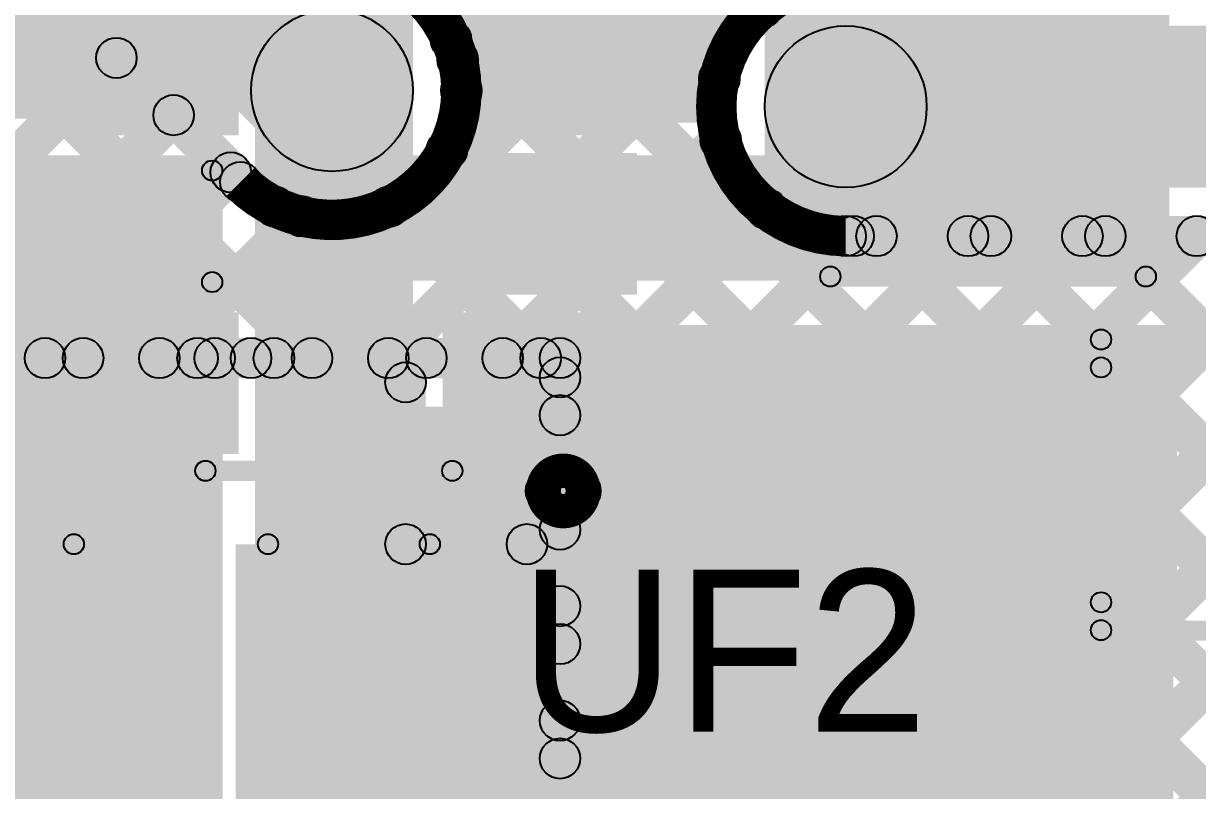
# Model space of a CAD drawing. Header units: millimetres. Extents: x -0.08 to 5.25, y -0.08 to 2.73.
# Drawn here: x 2.7077 to 2.998, y 1.2519 to 1.4416 of the extents above; entities that cross this region are included whole.
import ezdxf

# ---------------------------------------------------------------- set-up
doc = ezdxf.new("R2010")
doc.units = ezdxf.units.MM
doc.header["$MEASUREMENT"] = 0
for name, color, linetype in [('BottomLayer', 5, 'Continuous'), ('BottomPaste', 16, 'Continuous'), ('BottomSolder', 6, 'Continuous'), ('TopLayer', 1, 'Continuous'), ('TopOverlay', 2, 'Continuous'), ('TopPaste', 8, 'Continuous'), ('TopSolder', 216, 'Continuous'), ('ViaHoleLayer', 16, 'Continuous')]:
    doc.layers.add(name, color=color, linetype=linetype)

# ---------------------------------------------------------------- blocks, each defined once
blk = doc.blocks.new('SOT23_5_21')
at = {"layer": 'TopLayer'}
for points in [[(-0.02921, 0.05287), (-0.02921, 0.02587), (-0.06921, 0.02587), (-0.06921, 0.05287)], [(0.06921, 0.05287), (0.06921, 0.02587), (0.02921, 0.02587), (0.02921, 0.05287)], [(-0.02921, 0.0135), (-0.02921, -0.0135), (-0.06921, -0.0135), (-0.06921, 0.0135)], [(-0.02921, -0.02587), (-0.02921, -0.05287), (-0.06921, -0.05287), (-0.06921, -0.02587)], [(0.06921, -0.02587), (0.06921, -0.05287), (0.02921, -0.05287), (0.02921, -0.02587)]]:
    blk.add_hatch(color=1, dxfattribs=at).paths.add_polyline_path(points)
at = {"layer": 'TopOverlay'}
h = blk.add_hatch(color=2, dxfattribs=at)
edge = h.paths.add_edge_path()
edge.add_arc((-0.05924, 0.066), 0.005, 0, 360)
h = blk.add_hatch(color=2, dxfattribs=at)
edge = h.paths.add_edge_path()
edge.add_arc((-0.05076, 0.066), 0.005, 0, 360)
h = blk.add_hatch(color=2, dxfattribs=at)
edge = h.paths.add_edge_path()
edge.add_arc((-0.02756, 0.06102), 0.0025, 0, 360)
for points in [[(0.03346, 0.06352), (0.03346, 0.05852), (-0.02756, 0.05852), (-0.02756, 0.06352)], [(0.02929, 0.01437), (0.03429, 0.01437), (0.03429, -0.01319), (0.02929, -0.01319)], [(0.03346, -0.05852), (0.03346, -0.06352), (-0.03346, -0.06352), (-0.03346, -0.05852)]]:
    blk.add_hatch(color=2, dxfattribs=at).paths.add_polyline_path(points)
h = blk.add_hatch(color=2, dxfattribs=at)
edge = h.paths.add_edge_path()
edge.add_arc((0.03346, 0.06102), 0.0025, 0, 360)
h = blk.add_hatch(color=2, dxfattribs=at)
edge = h.paths.add_edge_path()
edge.add_arc((0.03179, 0.01437), 0.0025, 0, 360)
h = blk.add_hatch(color=2, dxfattribs=at)
edge = h.paths.add_edge_path()
edge.add_arc((0.03179, -0.01319), 0.0025, 0, 360)
h = blk.add_hatch(color=2, dxfattribs=at)
edge = h.paths.add_edge_path()
edge.add_arc((-0.03346, -0.06102), 0.0025, 0, 360)
h = blk.add_hatch(color=2, dxfattribs=at)
edge = h.paths.add_edge_path()
edge.add_arc((0.03346, -0.06102), 0.0025, 0, 360)
at = {"layer": 'TopPaste'}
for points in [[(-0.02921, 0.05287), (-0.02921, 0.02587), (-0.06921, 0.02587), (-0.06921, 0.05287)], [(0.06921, 0.05287), (0.06921, 0.02587), (0.02921, 0.02587), (0.02921, 0.05287)], [(-0.02921, 0.0135), (-0.02921, -0.0135), (-0.06921, -0.0135), (-0.06921, 0.0135)], [(-0.02921, -0.02587), (-0.02921, -0.05287), (-0.06921, -0.05287), (-0.06921, -0.02587)], [(0.06921, -0.02587), (0.06921, -0.05287), (0.02921, -0.05287), (0.02921, -0.02587)]]:
    blk.add_hatch(color=8, dxfattribs=at).paths.add_polyline_path(points)
at = {"layer": 'TopSolder'}
for points in [[(-0.02521, 0.05687), (-0.02521, 0.02187), (-0.07321, 0.02187), (-0.07321, 0.05687)], [(0.07321, 0.05687), (0.07321, 0.02187), (0.02521, 0.02187), (0.02521, 0.05687)], [(-0.02521, 0.0175), (-0.02521, -0.0175), (-0.07321, -0.0175), (-0.07321, 0.0175)], [(-0.02521, -0.02187), (-0.02521, -0.05687), (-0.07321, -0.05687), (-0.07321, -0.02187)], [(0.07321, -0.02187), (0.07321, -0.05687), (0.02521, -0.05687), (0.02521, -0.02187)]]:
    blk.add_hatch(color=216, dxfattribs=at).paths.add_polyline_path(points)
at = {"layer": 'TopOverlay', "const_width": 0.01}
blk.add_lwpolyline([(-0.05076, 0.066, 1), (-0.05924, 0.066, 1)], format="xyb", close=True, dxfattribs=at)
at = {"layer": 'TopOverlay'}
for centre, radius in [((-0.05924, 0.066), 0.005), ((-0.05076, 0.066), 0.005), ((-0.02756, 0.06102), 0.0025), ((0.03346, 0.06102), 0.0025), ((0.03179, 0.01437), 0.0025), ((0.03179, -0.01319), 0.0025), ((-0.03346, -0.06102), 0.0025), ((0.03346, -0.06102), 0.0025)]:
    blk.add_circle(centre, radius, dxfattribs=at)
blk = doc.blocks.new('TAJB475K035RNJ_28')
at = {"layer": 'TopLayer'}
for points in [[(-0.10643, 0.052), (-0.03557, 0.052), (-0.03557, -0.058), (-0.10643, -0.058)], [(0.03357, 0.052), (0.10443, 0.052), (0.10443, -0.058), (0.03357, -0.058)]]:
    blk.add_hatch(color=1, dxfattribs=at).paths.add_polyline_path(points)
at = {"layer": 'TopOverlay'}
h = blk.add_hatch(color=2, dxfattribs=at)
edge = h.paths.add_edge_path()
edge.add_arc((-0.112, 0.058), 0.0025, 0, 360)
h = blk.add_hatch(color=2, dxfattribs=at)
edge = h.paths.add_edge_path()
edge.add_arc((-0.112, 0.058), 0.0025, 0, 360)
for points in [[(-0.112, 0.0555), (-0.112, 0.0605), (-0.034, 0.0605), (-0.034, 0.0555)], [(0.032, 0.0555), (0.032, 0.0605), (0.11, 0.0605), (0.11, 0.0555)], [(-0.1095, -0.064), (-0.1145, -0.064), (-0.1145, 0.058), (-0.1095, 0.058)], [(0.1125, -0.064), (0.1075, -0.064), (0.1075, 0.058), (0.1125, 0.058)], [(0.1345, -0.018), (0.1295, -0.018), (0.1295, 0.012), (0.1345, 0.012)], [(0.117, -0.0055), (0.117, -0.0005), (0.147, -0.0005), (0.147, -0.0055)], [(-0.112, -0.0665), (-0.112, -0.0615), (-0.034, -0.0615), (-0.034, -0.0665)], [(0.032, -0.0665), (0.032, -0.0615), (0.11, -0.0615), (0.11, -0.0665)]]:
    blk.add_hatch(color=2, dxfattribs=at).paths.add_polyline_path(points)
h = blk.add_hatch(color=2, dxfattribs=at)
edge = h.paths.add_edge_path()
edge.add_arc((-0.034, 0.058), 0.0025, 0, 360)
h = blk.add_hatch(color=2, dxfattribs=at)
edge = h.paths.add_edge_path()
edge.add_arc((0.032, 0.058), 0.0025, 0, 360)
h = blk.add_hatch(color=2, dxfattribs=at)
edge = h.paths.add_edge_path()
edge.add_arc((0.11, 0.058), 0.0025, 0, 360)
h = blk.add_hatch(color=2, dxfattribs=at)
edge = h.paths.add_edge_path()
edge.add_arc((0.11, 0.058), 0.0025, 0, 360)
h = blk.add_hatch(color=2, dxfattribs=at)
edge = h.paths.add_edge_path()
edge.add_arc((0.132, 0.012), 0.0025, 0, 360)
h = blk.add_hatch(color=2, dxfattribs=at)
edge = h.paths.add_edge_path()
edge.add_arc((0.117, -0.003), 0.0025, 0, 360)
h = blk.add_hatch(color=2, dxfattribs=at)
edge = h.paths.add_edge_path()
edge.add_arc((0.147, -0.003), 0.0025, 0, 360)
h = blk.add_hatch(color=2, dxfattribs=at)
edge = h.paths.add_edge_path()
edge.add_arc((0.132, -0.018), 0.0025, 0, 360)
h = blk.add_hatch(color=2, dxfattribs=at)
edge = h.paths.add_edge_path()
edge.add_arc((-0.112, -0.064), 0.0025, 0, 360)
h = blk.add_hatch(color=2, dxfattribs=at)
edge = h.paths.add_edge_path()
edge.add_arc((-0.112, -0.064), 0.0025, 0, 360)
h = blk.add_hatch(color=2, dxfattribs=at)
edge = h.paths.add_edge_path()
edge.add_arc((-0.034, -0.064), 0.0025, 0, 360)
h = blk.add_hatch(color=2, dxfattribs=at)
edge = h.paths.add_edge_path()
edge.add_arc((0.032, -0.064), 0.0025, 0, 360)
h = blk.add_hatch(color=2, dxfattribs=at)
edge = h.paths.add_edge_path()
edge.add_arc((0.11, -0.064), 0.0025, 0, 360)
h = blk.add_hatch(color=2, dxfattribs=at)
edge = h.paths.add_edge_path()
edge.add_arc((0.11, -0.064), 0.0025, 0, 360)
at = {"layer": 'TopPaste'}
for points in [[(-0.10643, 0.052), (-0.03557, 0.052), (-0.03557, -0.058), (-0.10643, -0.058)], [(0.03357, 0.052), (0.10443, 0.052), (0.10443, -0.058), (0.03357, -0.058)]]:
    blk.add_hatch(color=8, dxfattribs=at).paths.add_polyline_path(points)
at = {"layer": 'TopSolder'}
for points in [[(-0.11043, 0.056), (-0.03157, 0.056), (-0.03157, -0.062), (-0.11043, -0.062)], [(0.02957, 0.056), (0.10843, 0.056), (0.10843, -0.062), (0.02957, -0.062)]]:
    blk.add_hatch(color=216, dxfattribs=at).paths.add_polyline_path(points)
at = {"layer": 'TopOverlay'}
for centre in [(-0.112, 0.058), (-0.112, 0.058), (-0.034, 0.058), (0.032, 0.058), (0.11, 0.058), (0.11, 0.058), (0.132, 0.012), (0.117, -0.003), (0.147, -0.003), (0.132, -0.018), (-0.112, -0.064), (-0.112, -0.064), (-0.034, -0.064), (0.032, -0.064), (0.11, -0.064), (0.11, -0.064)]:
    blk.add_circle(centre, 0.0025, dxfattribs=at)
blk = doc.blocks.new('C___0402_B_71')
at = {"layer": 'BottomLayer'}
for points in [[(-0.0095, 0.0125), (-0.0095, -0.0125), (-0.0275, -0.0125), (-0.0275, 0.0125)], [(0.0275, 0.0125), (0.0275, -0.0125), (0.0095, -0.0125), (0.0095, 0.0125)]]:
    blk.add_hatch(color=5, dxfattribs=at).paths.add_polyline_path(points)
at = {"layer": 'BottomPaste'}
for points in [[(-0.0095, 0.0125), (-0.0095, -0.0125), (-0.0275, -0.0125), (-0.0275, 0.0125)], [(0.0275, 0.0125), (0.0275, -0.0125), (0.0095, -0.0125), (0.0095, 0.0125)]]:
    blk.add_hatch(color=16, dxfattribs=at).paths.add_polyline_path(points)
at = {"layer": 'BottomSolder'}
for points in [[(-0.0055, 0.0165), (-0.0055, -0.0165), (-0.0315, -0.0165), (-0.0315, 0.0165)], [(0.0315, 0.0165), (0.0315, -0.0165), (0.0055, -0.0165), (0.0055, 0.0165)]]:
    blk.add_hatch(color=6, dxfattribs=at).paths.add_polyline_path(points)
blk = doc.blocks.new('C__0805_74')
at = {"layer": 'TopLayer'}
for points in [[(-0.06, 0.03), (-0.02, 0.03), (-0.02, -0.03), (-0.06, -0.03)], [(0.02, 0.03), (0.06, 0.03), (0.06, -0.03), (0.02, -0.03)]]:
    blk.add_hatch(color=1, dxfattribs=at).paths.add_polyline_path(points)
at = {"layer": 'TopOverlay'}
h = blk.add_hatch(color=2, dxfattribs=at)
edge = h.paths.add_edge_path()
edge.add_arc((-0.064, 0.034), 0.0025, 0, 360)
h = blk.add_hatch(color=2, dxfattribs=at)
edge = h.paths.add_edge_path()
edge.add_arc((-0.064, 0.034), 0.0025, 0, 360)
for points in [[(-0.064, 0.0315), (-0.064, 0.0365), (-0.024, 0.0365), (-0.024, 0.0315)], [(0.024, 0.0315), (0.024, 0.0365), (0.064, 0.0365), (0.064, 0.0315)], [(-0.0615, -0.034), (-0.0665, -0.034), (-0.0665, 0.034), (-0.0615, 0.034)], [(0.0665, -0.034), (0.0615, -0.034), (0.0615, 0.034), (0.0665, 0.034)], [(-0.064, -0.0365), (-0.064, -0.0315), (-0.024, -0.0315), (-0.024, -0.0365)], [(0.024, -0.0365), (0.024, -0.0315), (0.064, -0.0315), (0.064, -0.0365)]]:
    blk.add_hatch(color=2, dxfattribs=at).paths.add_polyline_path(points)
h = blk.add_hatch(color=2, dxfattribs=at)
edge = h.paths.add_edge_path()
edge.add_arc((-0.024, 0.034), 0.0025, 0, 360)
h = blk.add_hatch(color=2, dxfattribs=at)
edge = h.paths.add_edge_path()
edge.add_arc((0.024, 0.034), 0.0025, 0, 360)
h = blk.add_hatch(color=2, dxfattribs=at)
edge = h.paths.add_edge_path()
edge.add_arc((0.064, 0.034), 0.0025, 0, 360)
h = blk.add_hatch(color=2, dxfattribs=at)
edge = h.paths.add_edge_path()
edge.add_arc((0.064, 0.034), 0.0025, 0, 360)
h = blk.add_hatch(color=2, dxfattribs=at)
edge = h.paths.add_edge_path()
edge.add_arc((-0.064, -0.034), 0.0025, 0, 360)
h = blk.add_hatch(color=2, dxfattribs=at)
edge = h.paths.add_edge_path()
edge.add_arc((-0.064, -0.034), 0.0025, 0, 360)
h = blk.add_hatch(color=2, dxfattribs=at)
edge = h.paths.add_edge_path()
edge.add_arc((-0.024, -0.034), 0.0025, 0, 360)
h = blk.add_hatch(color=2, dxfattribs=at)
edge = h.paths.add_edge_path()
edge.add_arc((0.024, -0.034), 0.0025, 0, 360)
h = blk.add_hatch(color=2, dxfattribs=at)
edge = h.paths.add_edge_path()
edge.add_arc((0.064, -0.034), 0.0025, 0, 360)
h = blk.add_hatch(color=2, dxfattribs=at)
edge = h.paths.add_edge_path()
edge.add_arc((0.064, -0.034), 0.0025, 0, 360)
at = {"layer": 'TopPaste'}
for points in [[(-0.06, 0.03), (-0.02, 0.03), (-0.02, -0.03), (-0.06, -0.03)], [(0.02, 0.03), (0.06, 0.03), (0.06, -0.03), (0.02, -0.03)]]:
    blk.add_hatch(color=8, dxfattribs=at).paths.add_polyline_path(points)
at = {"layer": 'TopSolder'}
for points in [[(-0.064, 0.034), (-0.016, 0.034), (-0.016, -0.034), (-0.064, -0.034)], [(0.016, 0.034), (0.064, 0.034), (0.064, -0.034), (0.016, -0.034)]]:
    blk.add_hatch(color=216, dxfattribs=at).paths.add_polyline_path(points)
at = {"layer": 'TopOverlay'}
for centre in [(-0.064, 0.034), (-0.064, 0.034), (-0.024, 0.034), (0.024, 0.034), (0.064, 0.034), (0.064, 0.034), (-0.064, -0.034), (-0.064, -0.034), (-0.024, -0.034), (0.024, -0.034), (0.064, -0.034), (0.064, -0.034)]:
    blk.add_circle(centre, 0.0025, dxfattribs=at)
blk = doc.blocks.new('C__0805_B_77')
at = {"layer": 'BottomLayer'}
for points in [[(-0.06, 0.03), (-0.02, 0.03), (-0.02, -0.03), (-0.06, -0.03)], [(0.02, 0.03), (0.06, 0.03), (0.06, -0.03), (0.02, -0.03)]]:
    blk.add_hatch(color=5, dxfattribs=at).paths.add_polyline_path(points)
at = {"layer": 'BottomPaste'}
for points in [[(-0.06, 0.03), (-0.02, 0.03), (-0.02, -0.03), (-0.06, -0.03)], [(0.02, 0.03), (0.06, 0.03), (0.06, -0.03), (0.02, -0.03)]]:
    blk.add_hatch(color=16, dxfattribs=at).paths.add_polyline_path(points)
at = {"layer": 'BottomSolder'}
for points in [[(-0.064, 0.034), (-0.016, 0.034), (-0.016, -0.034), (-0.064, -0.034)], [(0.016, 0.034), (0.064, 0.034), (0.064, -0.034), (0.016, -0.034)]]:
    blk.add_hatch(color=6, dxfattribs=at).paths.add_polyline_path(points)
blk = doc.blocks.new('SOD_123F_94')
at = {"layer": 'TopLayer'}
for points in [[(-0.07677, 0.02362), (-0.04331, 0.02362), (-0.04331, -0.02362), (-0.07677, -0.02362)], [(0.04331, 0.02362), (0.07677, 0.02362), (0.07677, -0.02362), (0.04331, -0.02362)]]:
    blk.add_hatch(color=1, dxfattribs=at).paths.add_polyline_path(points)
at = {"layer": 'TopOverlay'}
h = blk.add_hatch(color=2, dxfattribs=at)
edge = h.paths.add_edge_path()
edge.add_arc((-0.05807, 0.03543), 0.0025, 0, 360)
h = blk.add_hatch(color=2, dxfattribs=at)
edge = h.paths.add_edge_path()
edge.add_arc((-0.05807, 0.03543), 0.0025, 0, 360)
for points in [[(-0.05806, 0.03293), (-0.05808, 0.03793), (0.04987, 0.03848), (0.04989, 0.03348)], [(0.049, 0.02559), (0.08268, 0.02559), (0.08268, 0.03839), (0.049, 0.03839)], [(0.12288, 0.03839), (0.07874, 0.03839), (0.07874, -0.03937), (0.12288, -0.03937)], [(-0.05557, 0.02854), (-0.06057, 0.02854), (-0.06057, 0.03543), (-0.05557, 0.03543)], [(0.049, -0.03937), (0.08169, -0.03937), (0.08169, -0.026), (0.049, -0.026)], [(-0.05557, -0.03642), (-0.06057, -0.03642), (-0.06057, -0.02953), (-0.05557, -0.02953)], [(-0.05808, -0.03892), (-0.05806, -0.03392), (0.04989, -0.03447), (0.04987, -0.03947)]]:
    blk.add_hatch(color=2, dxfattribs=at).paths.add_polyline_path(points)
h = blk.add_hatch(color=2, dxfattribs=at)
edge = h.paths.add_edge_path()
edge.add_arc((0.04988, 0.03598), 0.0025, 0, 360)
h = blk.add_hatch(color=2, dxfattribs=at)
edge = h.paths.add_edge_path()
edge.add_arc((-0.05807, 0.02854), 0.0025, 0, 360)
h = blk.add_hatch(color=2, dxfattribs=at)
edge = h.paths.add_edge_path()
edge.add_arc((-0.05807, -0.02953), 0.0025, 0, 360)
h = blk.add_hatch(color=2, dxfattribs=at)
edge = h.paths.add_edge_path()
edge.add_arc((-0.05807, -0.03642), 0.0025, 0, 360)
h = blk.add_hatch(color=2, dxfattribs=at)
edge = h.paths.add_edge_path()
edge.add_arc((-0.05807, -0.03642), 0.0025, 0, 360)
h = blk.add_hatch(color=2, dxfattribs=at)
edge = h.paths.add_edge_path()
edge.add_arc((0.04988, -0.03697), 0.0025, 0, 360)
at = {"layer": 'TopPaste'}
for points in [[(-0.07677, 0.02362), (-0.04331, 0.02362), (-0.04331, -0.02362), (-0.07677, -0.02362)], [(0.04331, 0.02362), (0.07677, 0.02362), (0.07677, -0.02362), (0.04331, -0.02362)]]:
    blk.add_hatch(color=8, dxfattribs=at).paths.add_polyline_path(points)
at = {"layer": 'TopSolder'}
for points in [[(-0.08077, 0.02762), (-0.03931, 0.02762), (-0.03931, -0.02762), (-0.08077, -0.02762)], [(0.03931, 0.02762), (0.08077, 0.02762), (0.08077, -0.02762), (0.03931, -0.02762)]]:
    blk.add_hatch(color=216, dxfattribs=at).paths.add_polyline_path(points)
at = {"layer": 'TopOverlay'}
for centre in [(-0.05807, 0.03543), (-0.05807, 0.03543), (0.04988, 0.03598), (-0.05807, 0.02854), (-0.05807, -0.02953), (-0.05807, -0.03642), (-0.05807, -0.03642), (0.04988, -0.03697)]:
    blk.add_circle(centre, 0.0025, dxfattribs=at)

msp = doc.modelspace()

# ---------------------------------------------------------------- hatches: boundary and pattern name
at = {"layer": 'BottomLayer'}
for points in [[(2.67378, 1.59846), (2.68085, 1.60554), (3.08085, 1.20554), (3.07378, 1.19846)], [(2.67378, 1.59846), (2.68085, 1.60554), (3.08085, 1.20554), (3.07378, 1.19846)], [(2.70206, 1.59846), (2.70914, 1.60554), (2.88328, 1.43139), (2.87621, 1.42432)], [(2.70206, 1.59846), (2.70913, 1.60554), (2.88328, 1.43139), (2.87621, 1.42432)], [(2.77317, 1.3553), (2.7661, 1.36237), (3.00927, 1.60554), (3.01634, 1.59846)], [(2.77317, 1.3553), (2.7661, 1.36237), (3.00927, 1.60554), (3.01634, 1.59846)], [(2.80146, 1.3553), (2.79439, 1.36237), (3.03755, 1.60554), (3.04462, 1.59846)], [(2.80146, 1.3553), (2.79439, 1.36237), (3.03755, 1.60554), (3.04462, 1.59846)], [(2.81863, 1.42904), (2.81156, 1.43611), (2.98098, 1.60554), (2.98806, 1.59846)], [(2.81863, 1.42904), (2.81156, 1.43611), (2.98098, 1.60554), (2.98805, 1.59846)], [(2.63286, 1.54786), (2.66114, 1.57614), (2.79814, 1.43914), (2.76986, 1.41086)], [(2.54779, 1.52646), (2.55486, 1.53354), (2.72603, 1.36237), (2.71896, 1.3553)], [(2.54779, 1.52646), (2.55486, 1.53354), (2.72602, 1.36237), (2.71895, 1.3553)], [(2.57607, 1.52646), (2.58315, 1.53354), (2.75431, 1.36237), (2.74724, 1.3553)], [(2.57607, 1.52646), (2.58314, 1.53354), (2.75431, 1.36237), (2.74724, 1.3553)], [(2.60436, 1.52646), (2.61143, 1.53354), (2.78259, 1.36237), (2.77552, 1.3553)], [(2.60436, 1.52646), (2.61143, 1.53354), (2.78259, 1.36237), (2.77552, 1.3553)], [(2.63021, 1.52646), (2.63728, 1.53354), (2.76491, 1.40591), (2.75784, 1.39884)], [(2.63021, 1.52646), (2.63728, 1.53354), (2.76491, 1.40591), (2.75784, 1.39884)], [(1.69149, 0.41504), (1.68442, 0.42211), (2.71303, 1.45072), (2.7201, 1.44365)], [(1.69149, 0.41504), (1.68442, 0.42211), (2.71303, 1.45072), (2.7201, 1.44365)], [(2.80987, 1.43409), (2.81694, 1.44116), (3.05257, 1.20554), (3.0455, 1.19846)], [(2.80987, 1.43409), (2.81694, 1.44116), (3.05256, 1.20554), (3.04549, 1.19846)], [(2.911, 1.401), (2.911, 1.441), (3.363, 1.441), (3.363, 1.401)], [(1.70563, 0.40089), (1.69856, 0.40797), (2.72717, 1.43658), (2.73424, 1.4295)], [(1.70563, 0.40089), (1.69856, 0.40797), (2.72717, 1.43657), (2.73424, 1.4295)], [(2.68832, 1.3553), (2.68125, 1.36237), (2.74131, 1.42243), (2.74838, 1.41536)], [(2.68832, 1.3553), (2.68125, 1.36237), (2.74131, 1.42243), (2.74838, 1.41536)], [(2.82974, 1.3553), (2.82267, 1.36237), (2.87655, 1.41625), (2.88363, 1.40918)], [(2.82974, 1.3553), (2.82267, 1.36237), (2.87655, 1.41625), (2.88363, 1.40918)], [(2.80889, 1.40678), (2.81597, 1.41385), (3.02428, 1.20554), (3.01721, 1.19846)], [(2.8089, 1.40678), (2.81597, 1.41385), (3.02428, 1.20554), (3.01721, 1.19846)], [(2.71661, 1.3553), (2.70953, 1.36237), (2.75545, 1.40829), (2.76253, 1.40122)], [(2.71661, 1.3553), (2.70953, 1.36237), (2.75545, 1.40829), (2.76253, 1.40122)], [(2.76637, 1.39274), (2.77344, 1.39981), (2.81088, 1.36237), (2.8038, 1.3553)], [(2.76637, 1.39273), (2.77344, 1.3998), (2.81088, 1.36237), (2.80381, 1.3553)], [(2.79462, 1.39277), (2.8017, 1.39984), (2.83916, 1.36237), (2.83209, 1.3553)], [(2.79462, 1.39277), (2.80169, 1.39984), (2.83916, 1.36237), (2.83209, 1.3553)], [(2.84391, 1.34118), (2.83684, 1.34825), (2.88784, 1.39926), (2.89491, 1.39219)], [(2.84391, 1.34118), (2.83684, 1.34825), (2.88784, 1.39926), (2.89491, 1.39219)], [(2.74489, 1.3553), (2.73782, 1.36237), (2.77289, 1.39744), (2.77996, 1.39037)], [(2.74489, 1.3553), (2.73782, 1.36237), (2.77289, 1.39744), (2.77996, 1.39037)], [(2.911, 1.384), (2.911, 1.394), (3.363, 1.394), (3.363, 1.384)], [(2.911, 1.384), (2.911, 1.394), (3.363, 1.394), (3.363, 1.384)], [(2.84391, 1.28461), (2.83684, 1.29168), (2.93769, 1.39254), (2.94476, 1.38546)], [(2.84391, 1.25633), (2.83684, 1.2634), (2.96597, 1.39254), (2.97305, 1.38546)], [(2.84391, 1.3129), (2.83684, 1.31997), (2.90941, 1.39254), (2.91648, 1.38546)], [(2.84391, 1.22804), (2.83684, 1.23511), (2.99426, 1.39254), (3.00133, 1.38546)], [(2.84391, 1.19976), (2.83684, 1.20683), (3.02254, 1.39254), (3.02961, 1.38546)], [(2.84391, 1.25633), (2.83684, 1.2634), (2.96597, 1.39254), (2.97304, 1.38546)], [(2.84391, 1.22804), (2.83684, 1.23512), (2.99426, 1.39254), (3.00133, 1.38546)], [(2.84391, 1.19976), (2.83684, 1.20683), (3.02254, 1.39254), (3.02961, 1.38546)], [(2.84391, 1.28461), (2.83684, 1.29168), (2.93769, 1.39254), (2.94476, 1.38546)], [(2.84391, 1.3129), (2.83684, 1.31997), (2.9094, 1.39254), (2.91648, 1.38546)], [(2.8709, 1.19846), (2.86383, 1.20554), (3.05083, 1.39254), (3.0579, 1.38546)], [(2.8709, 1.19846), (2.86383, 1.20554), (3.05083, 1.39254), (3.0579, 1.38546)], [(2.89918, 1.19846), (2.89211, 1.20554), (3.07911, 1.39254), (3.08618, 1.38546)], [(2.89918, 1.19846), (2.89211, 1.20554), (3.07911, 1.39254), (3.08618, 1.38546)], [(2.91506, 1.38546), (2.92214, 1.39254), (3.10914, 1.20554), (3.10206, 1.19846)], [(2.91506, 1.38546), (2.92213, 1.39254), (3.10913, 1.20554), (3.10206, 1.19846)], [(2.92747, 1.19846), (2.92039, 1.20554), (3.10739, 1.39254), (3.11447, 1.38546)], [(2.92747, 1.19846), (2.9204, 1.20554), (3.1074, 1.39254), (3.11447, 1.38546)], [(2.94335, 1.38546), (2.95042, 1.39254), (3.13742, 1.20554), (3.13035, 1.19846)], [(2.94335, 1.38546), (2.95042, 1.39254), (3.13742, 1.20554), (3.13035, 1.19846)], [(2.95575, 1.19846), (2.94868, 1.20554), (3.13568, 1.39254), (3.14275, 1.38546)], [(2.95575, 1.19846), (2.94868, 1.20554), (3.13568, 1.39254), (3.14275, 1.38546)], [(2.97163, 1.38546), (2.9787, 1.39254), (3.1657, 1.20554), (3.15863, 1.19846)], [(2.97163, 1.38546), (2.9787, 1.39254), (3.1657, 1.20554), (3.15863, 1.19846)], [(2.684, 1.35383), (2.684, 1.36383), (2.755, 1.36383), (2.755, 1.35383)], [(2.684, 1.35383), (2.684, 1.36383), (2.755, 1.36383), (2.755, 1.35383)], [(2.755, 1.35383), (2.755, 1.36383), (2.764, 1.36383), (2.764, 1.35383)], [(2.755, 1.35383), (2.755, 1.36383), (2.764, 1.36383), (2.764, 1.35383)], [(2.755, 1.35383), (2.755, 1.36383), (2.764, 1.36383), (2.764, 1.35383)], [(2.755, 1.35383), (2.755, 1.36383), (2.764, 1.36383), (2.764, 1.35383)], [(2.764, 1.35383), (2.764, 1.36383), (2.84037, 1.36383), (2.84037, 1.35383)], [(2.764, 1.35383), (2.764, 1.36383), (2.84037, 1.36383), (2.84037, 1.35383)], [(2.83209, 1.3553), (2.83916, 1.36237), (2.84391, 1.35763), (2.83684, 1.35055)], [(2.83209, 1.3553), (2.83916, 1.36237), (2.84391, 1.35762), (2.83684, 1.35055)], [(2.84537, 1.202), (2.83537, 1.202), (2.83537, 1.35884), (2.84537, 1.35884)], [(2.84537, 1.202), (2.83537, 1.202), (2.83537, 1.35884), (2.84537, 1.35884)], [(2.83684, 1.35055), (2.84391, 1.35763), (2.996, 1.20554), (2.98893, 1.19846)], [(2.83684, 1.35055), (2.84391, 1.35762), (2.99599, 1.20554), (2.98892, 1.19846)], [(2.80719, 1.31283), (2.79719, 1.31283), (2.79719, 1.35284), (2.80719, 1.35284)], [(2.80719, 1.31283), (2.79719, 1.31283), (2.79719, 1.35284), (2.80719, 1.35284)], [(2.696, 1.15), (2.752, 1.15), (2.752, 1.34684), (2.696, 1.34684)], [(2.82837, 1.34684), (2.767, 1.34684), (2.767, 1.199), (2.82837, 1.199)], [(2.83684, 1.32227), (2.84391, 1.32934), (2.96771, 1.20554), (2.96064, 1.19846)], [(2.83684, 1.32227), (2.84391, 1.32934), (2.96771, 1.20554), (2.96064, 1.19846)], [(2.80219, 1.30784), (2.80219, 1.31784), (2.83219, 1.31784), (2.83219, 1.30784)], [(2.80219, 1.30784), (2.80219, 1.31784), (2.83219, 1.31784), (2.83219, 1.30784)], [(2.83684, 1.29399), (2.84391, 1.30106), (2.93943, 1.20554), (2.93236, 1.19846)], [(2.83684, 1.29398), (2.84391, 1.30105), (2.93943, 1.20554), (2.93236, 1.19846)], [(2.83684, 1.2657), (2.84391, 1.27277), (2.91115, 1.20554), (2.90407, 1.19846)], [(2.83684, 1.2657), (2.84391, 1.27277), (2.91114, 1.20554), (2.90407, 1.19846)]]:
    msp.add_hatch(color=5, dxfattribs=at).paths.add_polyline_path(points)
h = msp.add_hatch(color=5, dxfattribs=at)
edge = h.paths.add_edge_path()
edge.add_arc((2.8904, 1.44548), 0.005, 0, 360)
h = msp.add_hatch(color=5, dxfattribs=at)
edge = h.paths.add_edge_path()
edge.add_arc((2.8904, 1.44549), 0.005, 0, 360)
h = msp.add_hatch(color=5, dxfattribs=at)
edge = h.paths.add_edge_path()
edge.add_arc((2.784, 1.425), 0.02, 0, 360)
h = msp.add_hatch(color=5, dxfattribs=at)
edge = h.paths.add_edge_path()
edge.add_arc((2.8134, 1.43763), 0.005, 0, 360)
h = msp.add_hatch(color=5, dxfattribs=at)
edge = h.paths.add_edge_path()
edge.add_arc((2.81341, 1.43762), 0.005, 0, 360)
h = msp.add_hatch(color=5, dxfattribs=at)
edge = h.paths.add_edge_path()
edge.add_arc((2.911, 1.421), 0.02, 0, 360)
h = msp.add_hatch(color=5, dxfattribs=at)
edge = h.paths.add_edge_path()
edge.add_arc((2.73071, 1.43304), 0.005, 0, 360)
h = msp.add_hatch(color=5, dxfattribs=at)
edge = h.paths.add_edge_path()
edge.add_arc((2.73071, 1.43304), 0.005, 0, 360)
h = msp.add_hatch(color=5, dxfattribs=at)
edge = h.paths.add_edge_path()
edge.add_arc((2.784, 1.425), 0.01181, 0, 360)
h = msp.add_hatch(color=5, dxfattribs=at)
edge = h.paths.add_edge_path()
edge.add_arc((2.81509, 1.43257), 0.005, 0, 360)
h = msp.add_hatch(color=5, dxfattribs=at)
edge = h.paths.add_edge_path()
edge.add_arc((2.81509, 1.43257), 0.005, 0, 360)
h = msp.add_hatch(color=5, dxfattribs=at)
edge = h.paths.add_edge_path()
edge.add_arc((2.87974, 1.42786), 0.005, 0, 360)
h = msp.add_hatch(color=5, dxfattribs=at)
edge = h.paths.add_edge_path()
edge.add_arc((2.87974, 1.42785), 0.005, 0, 360)
h = msp.add_hatch(color=5, dxfattribs=at)
edge = h.paths.add_edge_path()
edge.add_arc((2.911, 1.421), 0.01181, 0, 360)
h = msp.add_hatch(color=5, dxfattribs=at)
edge = h.paths.add_edge_path()
edge.add_arc((2.816, 1.425), 0.005, 0, 360)
h = msp.add_hatch(color=5, dxfattribs=at)
edge = h.paths.add_edge_path()
edge.add_arc((2.816, 1.425), 0.005, 0, 360)
h = msp.add_hatch(color=5, dxfattribs=at)
edge = h.paths.add_edge_path()
edge.add_arc((2.816, 1.425), 0.005, 0, 360)
h = msp.add_hatch(color=5, dxfattribs=at)
edge = h.paths.add_edge_path()
edge.add_arc((2.816, 1.425), 0.005, 0, 360)
h = msp.add_hatch(color=5, dxfattribs=at)
edge = h.paths.add_edge_path()
edge.add_arc((2.74485, 1.4189), 0.005, 0, 360)
h = msp.add_hatch(color=5, dxfattribs=at)
edge = h.paths.add_edge_path()
edge.add_arc((2.74485, 1.4189), 0.005, 0, 360)
h = msp.add_hatch(color=5, dxfattribs=at)
edge = h.paths.add_edge_path()
edge.add_arc((2.88009, 1.41272), 0.005, 0, 360)
h = msp.add_hatch(color=5, dxfattribs=at)
edge = h.paths.add_edge_path()
edge.add_arc((2.88009, 1.41272), 0.005, 0, 360)
h = msp.add_hatch(color=5, dxfattribs=at)
edge = h.paths.add_edge_path()
edge.add_arc((2.81243, 1.41032), 0.005, 0, 360)
h = msp.add_hatch(color=5, dxfattribs=at)
edge = h.paths.add_edge_path()
edge.add_arc((2.81243, 1.41031), 0.005, 0, 360)
h = msp.add_hatch(color=5, dxfattribs=at)
edge = h.paths.add_edge_path()
edge.add_arc((2.75899, 1.40475), 0.005, 0, 360)
h = msp.add_hatch(color=5, dxfattribs=at)
edge = h.paths.add_edge_path()
edge.add_arc((2.75899, 1.40476), 0.005, 0, 360)
h = msp.add_hatch(color=5, dxfattribs=at)
edge = h.paths.add_edge_path()
edge.add_arc((2.76137, 1.40237), 0.005, 0, 360)
h = msp.add_hatch(color=5, dxfattribs=at)
edge = h.paths.add_edge_path()
edge.add_arc((2.76137, 1.40237), 0.005, 0, 360)
h = msp.add_hatch(color=5, dxfattribs=at)
edge = h.paths.add_edge_path()
edge.add_arc((2.76137, 1.40237), 0.005, 0, 360)
h = msp.add_hatch(color=5, dxfattribs=at)
edge = h.paths.add_edge_path()
edge.add_arc((2.76137, 1.40237), 0.005, 0, 360)
h = msp.add_hatch(color=5, dxfattribs=at)
edge = h.paths.add_edge_path()
edge.add_arc((2.7699, 1.39627), 0.005, 0, 360)
h = msp.add_hatch(color=5, dxfattribs=at)
edge = h.paths.add_edge_path()
edge.add_arc((2.76991, 1.39627), 0.005, 0, 360)
h = msp.add_hatch(color=5, dxfattribs=at)
edge = h.paths.add_edge_path()
edge.add_arc((2.77643, 1.39391), 0.005, 0, 360)
h = msp.add_hatch(color=5, dxfattribs=at)
edge = h.paths.add_edge_path()
edge.add_arc((2.77643, 1.39391), 0.005, 0, 360)
h = msp.add_hatch(color=5, dxfattribs=at)
edge = h.paths.add_edge_path()
edge.add_arc((2.79816, 1.3963), 0.005, 0, 360)
h = msp.add_hatch(color=5, dxfattribs=at)
edge = h.paths.add_edge_path()
edge.add_arc((2.79816, 1.3963), 0.005, 0, 360)
h = msp.add_hatch(color=5, dxfattribs=at)
edge = h.paths.add_edge_path()
edge.add_arc((2.89138, 1.39572), 0.005, 0, 360)
h = msp.add_hatch(color=5, dxfattribs=at)
edge = h.paths.add_edge_path()
edge.add_arc((2.89138, 1.39572), 0.005, 0, 360)
h = msp.add_hatch(color=5, dxfattribs=at)
edge = h.paths.add_edge_path()
edge.add_arc((2.911, 1.389), 0.005, 0, 360)
h = msp.add_hatch(color=5, dxfattribs=at)
edge = h.paths.add_edge_path()
edge.add_arc((2.911, 1.389), 0.005, 0, 360)
h = msp.add_hatch(color=5, dxfattribs=at)
edge = h.paths.add_edge_path()
edge.add_arc((2.911, 1.389), 0.005, 0, 360)
h = msp.add_hatch(color=5, dxfattribs=at)
edge = h.paths.add_edge_path()
edge.add_arc((2.911, 1.389), 0.005, 0, 360)
h = msp.add_hatch(color=5, dxfattribs=at)
edge = h.paths.add_edge_path()
edge.add_arc((2.91294, 1.389), 0.005, 0, 360)
h = msp.add_hatch(color=5, dxfattribs=at)
edge = h.paths.add_edge_path()
edge.add_arc((2.91294, 1.389), 0.005, 0, 360)
h = msp.add_hatch(color=5, dxfattribs=at)
edge = h.paths.add_edge_path()
edge.add_arc((2.9186, 1.389), 0.005, 0, 360)
h = msp.add_hatch(color=5, dxfattribs=at)
edge = h.paths.add_edge_path()
edge.add_arc((2.9186, 1.389), 0.005, 0, 360)
h = msp.add_hatch(color=5, dxfattribs=at)
edge = h.paths.add_edge_path()
edge.add_arc((2.94123, 1.389), 0.005, 0, 360)
h = msp.add_hatch(color=5, dxfattribs=at)
edge = h.paths.add_edge_path()
edge.add_arc((2.94122, 1.389), 0.005, 0, 360)
h = msp.add_hatch(color=5, dxfattribs=at)
edge = h.paths.add_edge_path()
edge.add_arc((2.94688, 1.389), 0.005, 0, 360)
h = msp.add_hatch(color=5, dxfattribs=at)
edge = h.paths.add_edge_path()
edge.add_arc((2.94688, 1.389), 0.005, 0, 360)
h = msp.add_hatch(color=5, dxfattribs=at)
edge = h.paths.add_edge_path()
edge.add_arc((2.96951, 1.389), 0.005, 0, 360)
h = msp.add_hatch(color=5, dxfattribs=at)
edge = h.paths.add_edge_path()
edge.add_arc((2.96951, 1.389), 0.005, 0, 360)
h = msp.add_hatch(color=5, dxfattribs=at)
edge = h.paths.add_edge_path()
edge.add_arc((2.97517, 1.389), 0.005, 0, 360)
h = msp.add_hatch(color=5, dxfattribs=at)
edge = h.paths.add_edge_path()
edge.add_arc((2.97517, 1.389), 0.005, 0, 360)
h = msp.add_hatch(color=5, dxfattribs=at)
edge = h.paths.add_edge_path()
edge.add_arc((2.99779, 1.389), 0.005, 0, 360)
h = msp.add_hatch(color=5, dxfattribs=at)
edge = h.paths.add_edge_path()
edge.add_arc((2.99779, 1.389), 0.005, 0, 360)
h = msp.add_hatch(color=5, dxfattribs=at)
edge = h.paths.add_edge_path()
edge.add_arc((2.71307, 1.35884), 0.005, 0, 360)
h = msp.add_hatch(color=5, dxfattribs=at)
edge = h.paths.add_edge_path()
edge.add_arc((2.71307, 1.35884), 0.005, 0, 360)
h = msp.add_hatch(color=5, dxfattribs=at)
edge = h.paths.add_edge_path()
edge.add_arc((2.72249, 1.35884), 0.005, 0, 360)
h = msp.add_hatch(color=5, dxfattribs=at)
edge = h.paths.add_edge_path()
edge.add_arc((2.72249, 1.35884), 0.005, 0, 360)
h = msp.add_hatch(color=5, dxfattribs=at)
edge = h.paths.add_edge_path()
edge.add_arc((2.74135, 1.35884), 0.005, 0, 360)
h = msp.add_hatch(color=5, dxfattribs=at)
edge = h.paths.add_edge_path()
edge.add_arc((2.74135, 1.35884), 0.005, 0, 360)
h = msp.add_hatch(color=5, dxfattribs=at)
edge = h.paths.add_edge_path()
edge.add_arc((2.75077, 1.35884), 0.005, 0, 360)
h = msp.add_hatch(color=5, dxfattribs=at)
edge = h.paths.add_edge_path()
edge.add_arc((2.75077, 1.35884), 0.005, 0, 360)
h = msp.add_hatch(color=5, dxfattribs=at)
edge = h.paths.add_edge_path()
edge.add_arc((2.755, 1.35884), 0.005, 0, 360)
h = msp.add_hatch(color=5, dxfattribs=at)
edge = h.paths.add_edge_path()
edge.add_arc((2.755, 1.35884), 0.005, 0, 360)
h = msp.add_hatch(color=5, dxfattribs=at)
edge = h.paths.add_edge_path()
edge.add_arc((2.755, 1.35884), 0.005, 0, 360)
h = msp.add_hatch(color=5, dxfattribs=at)
edge = h.paths.add_edge_path()
edge.add_arc((2.755, 1.35884), 0.005, 0, 360)
h = msp.add_hatch(color=5, dxfattribs=at)
edge = h.paths.add_edge_path()
edge.add_arc((2.755, 1.35884), 0.005, 0, 360)
h = msp.add_hatch(color=5, dxfattribs=at)
edge = h.paths.add_edge_path()
edge.add_arc((2.755, 1.35884), 0.005, 0, 360)
h = msp.add_hatch(color=5, dxfattribs=at)
edge = h.paths.add_edge_path()
edge.add_arc((2.764, 1.35884), 0.005, 0, 360)
h = msp.add_hatch(color=5, dxfattribs=at)
edge = h.paths.add_edge_path()
edge.add_arc((2.764, 1.35884), 0.005, 0, 360)
h = msp.add_hatch(color=5, dxfattribs=at)
edge = h.paths.add_edge_path()
edge.add_arc((2.764, 1.35884), 0.005, 0, 360)
h = msp.add_hatch(color=5, dxfattribs=at)
edge = h.paths.add_edge_path()
edge.add_arc((2.764, 1.35884), 0.005, 0, 360)
h = msp.add_hatch(color=5, dxfattribs=at)
edge = h.paths.add_edge_path()
edge.add_arc((2.764, 1.35884), 0.005, 0, 360)
h = msp.add_hatch(color=5, dxfattribs=at)
edge = h.paths.add_edge_path()
edge.add_arc((2.764, 1.35884), 0.005, 0, 360)
h = msp.add_hatch(color=5, dxfattribs=at)
edge = h.paths.add_edge_path()
edge.add_arc((2.76964, 1.35884), 0.005, 0, 360)
h = msp.add_hatch(color=5, dxfattribs=at)
edge = h.paths.add_edge_path()
edge.add_arc((2.76964, 1.35884), 0.005, 0, 360)
h = msp.add_hatch(color=5, dxfattribs=at)
edge = h.paths.add_edge_path()
edge.add_arc((2.77906, 1.35884), 0.005, 0, 360)
h = msp.add_hatch(color=5, dxfattribs=at)
edge = h.paths.add_edge_path()
edge.add_arc((2.77906, 1.35884), 0.005, 0, 360)
h = msp.add_hatch(color=5, dxfattribs=at)
edge = h.paths.add_edge_path()
edge.add_arc((2.79792, 1.35884), 0.005, 0, 360)
h = msp.add_hatch(color=5, dxfattribs=at)
edge = h.paths.add_edge_path()
edge.add_arc((2.79792, 1.35884), 0.005, 0, 360)
h = msp.add_hatch(color=5, dxfattribs=at)
edge = h.paths.add_edge_path()
edge.add_arc((2.80734, 1.35884), 0.005, 0, 360)
h = msp.add_hatch(color=5, dxfattribs=at)
edge = h.paths.add_edge_path()
edge.add_arc((2.80734, 1.35884), 0.005, 0, 360)
h = msp.add_hatch(color=5, dxfattribs=at)
edge = h.paths.add_edge_path()
edge.add_arc((2.82621, 1.35884), 0.005, 0, 360)
h = msp.add_hatch(color=5, dxfattribs=at)
edge = h.paths.add_edge_path()
edge.add_arc((2.82621, 1.35884), 0.005, 0, 360)
h = msp.add_hatch(color=5, dxfattribs=at)
edge = h.paths.add_edge_path()
edge.add_arc((2.83562, 1.35884), 0.005, 0, 360)
h = msp.add_hatch(color=5, dxfattribs=at)
edge = h.paths.add_edge_path()
edge.add_arc((2.83562, 1.35884), 0.005, 0, 360)
h = msp.add_hatch(color=5, dxfattribs=at)
edge = h.paths.add_edge_path()
edge.add_arc((2.83563, 1.35884), 0.005, 0, 360)
h = msp.add_hatch(color=5, dxfattribs=at)
edge = h.paths.add_edge_path()
edge.add_arc((2.83563, 1.35884), 0.005, 0, 360)
h = msp.add_hatch(color=5, dxfattribs=at)
edge = h.paths.add_edge_path()
edge.add_arc((2.84037, 1.35884), 0.005, 0, 360)
h = msp.add_hatch(color=5, dxfattribs=at)
edge = h.paths.add_edge_path()
edge.add_arc((2.84037, 1.35884), 0.005, 0, 360)
h = msp.add_hatch(color=5, dxfattribs=at)
edge = h.paths.add_edge_path()
edge.add_arc((2.84037, 1.35884), 0.005, 0, 360)
h = msp.add_hatch(color=5, dxfattribs=at)
edge = h.paths.add_edge_path()
edge.add_arc((2.84037, 1.35884), 0.005, 0, 360)
h = msp.add_hatch(color=5, dxfattribs=at)
edge = h.paths.add_edge_path()
edge.add_arc((2.84037, 1.35409), 0.005, 0, 360)
h = msp.add_hatch(color=5, dxfattribs=at)
edge = h.paths.add_edge_path()
edge.add_arc((2.84037, 1.35409), 0.005, 0, 360)
h = msp.add_hatch(color=5, dxfattribs=at)
edge = h.paths.add_edge_path()
edge.add_arc((2.84037, 1.35409), 0.005, 0, 360)
h = msp.add_hatch(color=5, dxfattribs=at)
edge = h.paths.add_edge_path()
edge.add_arc((2.84037, 1.35409), 0.005, 0, 360)
h = msp.add_hatch(color=5, dxfattribs=at)
edge = h.paths.add_edge_path()
edge.add_arc((2.80219, 1.35284), 0.005, 0, 360)
h = msp.add_hatch(color=5, dxfattribs=at)
edge = h.paths.add_edge_path()
edge.add_arc((2.80219, 1.35284), 0.005, 0, 360)
h = msp.add_hatch(color=5, dxfattribs=at)
edge = h.paths.add_edge_path()
edge.add_arc((2.84037, 1.34472), 0.005, 0, 360)
h = msp.add_hatch(color=5, dxfattribs=at)
edge = h.paths.add_edge_path()
edge.add_arc((2.84037, 1.34472), 0.005, 0, 360)
h = msp.add_hatch(color=5, dxfattribs=at)
edge = h.paths.add_edge_path()
edge.add_arc((2.84037, 1.32581), 0.005, 0, 360)
h = msp.add_hatch(color=5, dxfattribs=at)
edge = h.paths.add_edge_path()
edge.add_arc((2.84037, 1.3258), 0.005, 0, 360)
h = msp.add_hatch(color=5, dxfattribs=at)
edge = h.paths.add_edge_path()
edge.add_arc((2.84037, 1.31643), 0.005, 0, 360)
h = msp.add_hatch(color=5, dxfattribs=at)
edge = h.paths.add_edge_path()
edge.add_arc((2.84037, 1.31643), 0.005, 0, 360)
h = msp.add_hatch(color=5, dxfattribs=at)
edge = h.paths.add_edge_path()
edge.add_arc((2.80219, 1.31283), 0.005, 0, 360)
h = msp.add_hatch(color=5, dxfattribs=at)
edge = h.paths.add_edge_path()
edge.add_arc((2.80219, 1.31283), 0.005, 0, 360)
h = msp.add_hatch(color=5, dxfattribs=at)
edge = h.paths.add_edge_path()
edge.add_arc((2.80219, 1.31283), 0.005, 0, 360)
h = msp.add_hatch(color=5, dxfattribs=at)
edge = h.paths.add_edge_path()
edge.add_arc((2.80219, 1.31283), 0.005, 0, 360)
h = msp.add_hatch(color=5, dxfattribs=at)
edge = h.paths.add_edge_path()
edge.add_arc((2.83219, 1.31283), 0.005, 0, 360)
h = msp.add_hatch(color=5, dxfattribs=at)
edge = h.paths.add_edge_path()
edge.add_arc((2.83219, 1.31283), 0.005, 0, 360)
h = msp.add_hatch(color=5, dxfattribs=at)
edge = h.paths.add_edge_path()
edge.add_arc((2.84037, 1.29752), 0.005, 0, 360)
h = msp.add_hatch(color=5, dxfattribs=at)
edge = h.paths.add_edge_path()
edge.add_arc((2.84037, 1.29752), 0.005, 0, 360)
h = msp.add_hatch(color=5, dxfattribs=at)
edge = h.paths.add_edge_path()
edge.add_arc((2.84037, 1.28815), 0.005, 0, 360)
h = msp.add_hatch(color=5, dxfattribs=at)
edge = h.paths.add_edge_path()
edge.add_arc((2.84037, 1.28815), 0.005, 0, 360)
h = msp.add_hatch(color=5, dxfattribs=at)
edge = h.paths.add_edge_path()
edge.add_arc((2.84037, 1.26924), 0.005, 0, 360)
h = msp.add_hatch(color=5, dxfattribs=at)
edge = h.paths.add_edge_path()
edge.add_arc((2.84037, 1.26923), 0.005, 0, 360)
h = msp.add_hatch(color=5, dxfattribs=at)
edge = h.paths.add_edge_path()
edge.add_arc((2.84037, 1.25986), 0.005, 0, 360)
h = msp.add_hatch(color=5, dxfattribs=at)
edge = h.paths.add_edge_path()
edge.add_arc((2.84037, 1.25986), 0.005, 0, 360)
at = {"layer": 'TopLayer'}
for points in [[(2.891, 1.394), (2.991, 1.394), (2.991, 1.537), (2.891, 1.537)], [(2.532, 1.418), (2.758, 1.418), (2.758, 1.534), (2.532, 1.534)], [(2.811, 1.417), (2.881, 1.417), (2.881, 1.5345), (2.811, 1.5345)], [(2.765, 1.193), (2.804, 1.193), (2.804, 1.484), (2.765, 1.484)], [(2.667, 1.26), (2.757, 1.26), (2.757, 1.409), (2.667, 1.409)], [(2.801, 1.378), (2.991, 1.378), (2.991, 1.409), (2.801, 1.409)], [(2.814, 1.03641), (2.992, 1.03641), (2.992, 1.367), (2.814, 1.367)], [(1.902, 1.03641), (2.757, 1.03641), (2.757, 1.314), (1.902, 1.314)]]:
    msp.add_hatch(color=1, dxfattribs=at).paths.add_polyline_path(points)
h = msp.add_hatch(color=1, dxfattribs=at)
edge = h.paths.add_edge_path()
edge.add_arc((2.784, 1.425), 0.01181, 0, 360)
h = msp.add_hatch(color=1, dxfattribs=at)
edge = h.paths.add_edge_path()
edge.add_arc((2.911, 1.421), 0.01181, 0, 360)
at = {"layer": 'ViaHoleLayer'}
h = msp.add_hatch(color=16, dxfattribs=at)
edge = h.paths.add_edge_path()
edge.add_arc((2.784, 1.425), 0.00591, 0, 360)
h = msp.add_hatch(color=16, dxfattribs=at)
edge = h.paths.add_edge_path()
edge.add_arc((2.911, 1.421), 0.00591, 0, 360)

# ---------------------------------------------------------------- linework, layer by layer
at = {"layer": 'BottomLayer', "const_width": 0.01}
for points in [[(2.911, 1.389, -1), (2.911, 1.453)], [(2.911, 1.389, -1), (2.911, 1.453)], [(2.80663, 1.44763, -0.198912), (2.816, 1.425)], [(2.80663, 1.44763, -0.198912), (2.816, 1.425)], [(2.816, 1.425, -0.668179), (2.76137, 1.40237)], [(2.816, 1.425, -0.668179), (2.76137, 1.40237)]]:
    msp.add_lwpolyline(points, format="xyb", dxfattribs=at)
at = {"layer": 'BottomLayer'}
for centre, radius in [((2.8904, 1.44549), 0.005), ((2.8904, 1.44548), 0.005), ((2.784, 1.425), 0.02), ((2.8134, 1.43763), 0.005), ((2.81341, 1.43762), 0.005), ((2.911, 1.421), 0.02), ((2.73071, 1.43304), 0.005), ((2.73071, 1.43304), 0.005), ((2.81509, 1.43257), 0.005), ((2.81509, 1.43257), 0.005), ((2.87974, 1.42786), 0.005), ((2.87974, 1.42785), 0.005), ((2.816, 1.425), 0.005), ((2.816, 1.425), 0.005), ((2.816, 1.425), 0.005), ((2.816, 1.425), 0.005), ((2.74485, 1.4189), 0.005), ((2.74485, 1.4189), 0.005), ((2.88009, 1.41272), 0.005), ((2.88009, 1.41272), 0.005), ((2.81243, 1.41032), 0.005), ((2.81243, 1.41031), 0.005), ((2.75899, 1.40476), 0.005), ((2.75899, 1.40475), 0.005), ((2.76137, 1.40237), 0.005), ((2.76137, 1.40237), 0.005), ((2.76137, 1.40237), 0.005), ((2.76137, 1.40237), 0.005), ((2.7699, 1.39627), 0.005), ((2.76991, 1.39627), 0.005), ((2.77643, 1.39391), 0.005), ((2.77643, 1.39391), 0.005), ((2.79816, 1.3963), 0.005), ((2.79816, 1.3963), 0.005), ((2.89138, 1.39572), 0.005), ((2.89138, 1.39572), 0.005), ((2.911, 1.389), 0.005), ((2.911, 1.389), 0.005), ((2.911, 1.389), 0.005), ((2.911, 1.389), 0.005), ((2.91294, 1.389), 0.005), ((2.91294, 1.389), 0.005), ((2.9186, 1.389), 0.005), ((2.9186, 1.389), 0.005), ((2.94122, 1.389), 0.005), ((2.94123, 1.389), 0.005), ((2.94688, 1.389), 0.005), ((2.94688, 1.389), 0.005), ((2.96951, 1.389), 0.005), ((2.96951, 1.389), 0.005), ((2.97517, 1.389), 0.005), ((2.97517, 1.389), 0.005), ((2.99779, 1.389), 0.005), ((2.99779, 1.389), 0.005), ((2.71307, 1.35884), 0.005), ((2.71307, 1.35884), 0.005), ((2.72249, 1.35884), 0.005), ((2.72249, 1.35884), 0.005), ((2.74135, 1.35884), 0.005), ((2.74135, 1.35884), 0.005), ((2.75077, 1.35884), 0.005), ((2.75077, 1.35884), 0.005), ((2.755, 1.35884), 0.005), ((2.755, 1.35884), 0.005), ((2.755, 1.35884), 0.005), ((2.755, 1.35884), 0.005), ((2.755, 1.35884), 0.005), ((2.755, 1.35884), 0.005), ((2.764, 1.35884), 0.005), ((2.764, 1.35884), 0.005), ((2.764, 1.35884), 0.005), ((2.764, 1.35884), 0.005), ((2.764, 1.35884), 0.005), ((2.764, 1.35884), 0.005), ((2.76964, 1.35884), 0.005), ((2.76964, 1.35884), 0.005), ((2.77906, 1.35884), 0.005), ((2.77906, 1.35884), 0.005), ((2.79792, 1.35884), 0.005), ((2.79792, 1.35884), 0.005), ((2.80734, 1.35884), 0.005), ((2.80734, 1.35884), 0.005), ((2.82621, 1.35884), 0.005), ((2.82621, 1.35884), 0.005), ((2.83562, 1.35884), 0.005), ((2.83562, 1.35884), 0.005), ((2.83563, 1.35884), 0.005), ((2.83563, 1.35884), 0.005), ((2.84037, 1.35884), 0.005), ((2.84037, 1.35884), 0.005), ((2.84037, 1.35884), 0.005), ((2.84037, 1.35884), 0.005), ((2.84037, 1.35409), 0.005), ((2.84037, 1.35409), 0.005), ((2.84037, 1.35409), 0.005), ((2.84037, 1.35409), 0.005), ((2.80219, 1.35284), 0.005), ((2.80219, 1.35284), 0.005), ((2.84037, 1.34472), 0.005), ((2.84037, 1.34472), 0.005), ((2.84037, 1.32581), 0.005), ((2.84037, 1.3258), 0.005), ((2.84037, 1.31643), 0.005), ((2.84037, 1.31643), 0.005), ((2.80219, 1.31283), 0.005), ((2.80219, 1.31283), 0.005), ((2.80219, 1.31283), 0.005), ((2.80219, 1.31283), 0.005), ((2.83219, 1.31283), 0.005), ((2.83219, 1.31283), 0.005), ((2.84037, 1.29752), 0.005), ((2.84037, 1.29752), 0.005), ((2.84037, 1.28815), 0.005), ((2.84037, 1.28815), 0.005), ((2.84037, 1.26924), 0.005), ((2.84037, 1.26923), 0.005), ((2.84037, 1.25986), 0.005), ((2.84037, 1.25986), 0.005)]:
    msp.add_circle(centre, radius, dxfattribs=at)

# ---------------------------------------------------------------- block references
for name, p, rotation in [('TAJB475K035RNJ_28', (3.01918, 1.443), 360), ('SOT23_5_21', (2.78618, 1.392), 180), ('SOD_123F_94', (3.03218, 1.328), 360), ('C__0805_B_77', (2.76219, 1.31283), 360), ('C__0805_74', (2.74419, 1.27883), 360), ('C___0402_B_71', (2.75968, 1.255), 360)]:
    msp.add_blockref(name, p, dxfattribs=dict(rotation=rotation))

# ---------------------------------------------------------------- texts
at = {"layer": 'TopOverlay'}
msp.add_text('UF2', height=0.04, dxfattribs=at).set_placement((2.83027, 1.26652))

doc.saveas('drawing.dxf')
